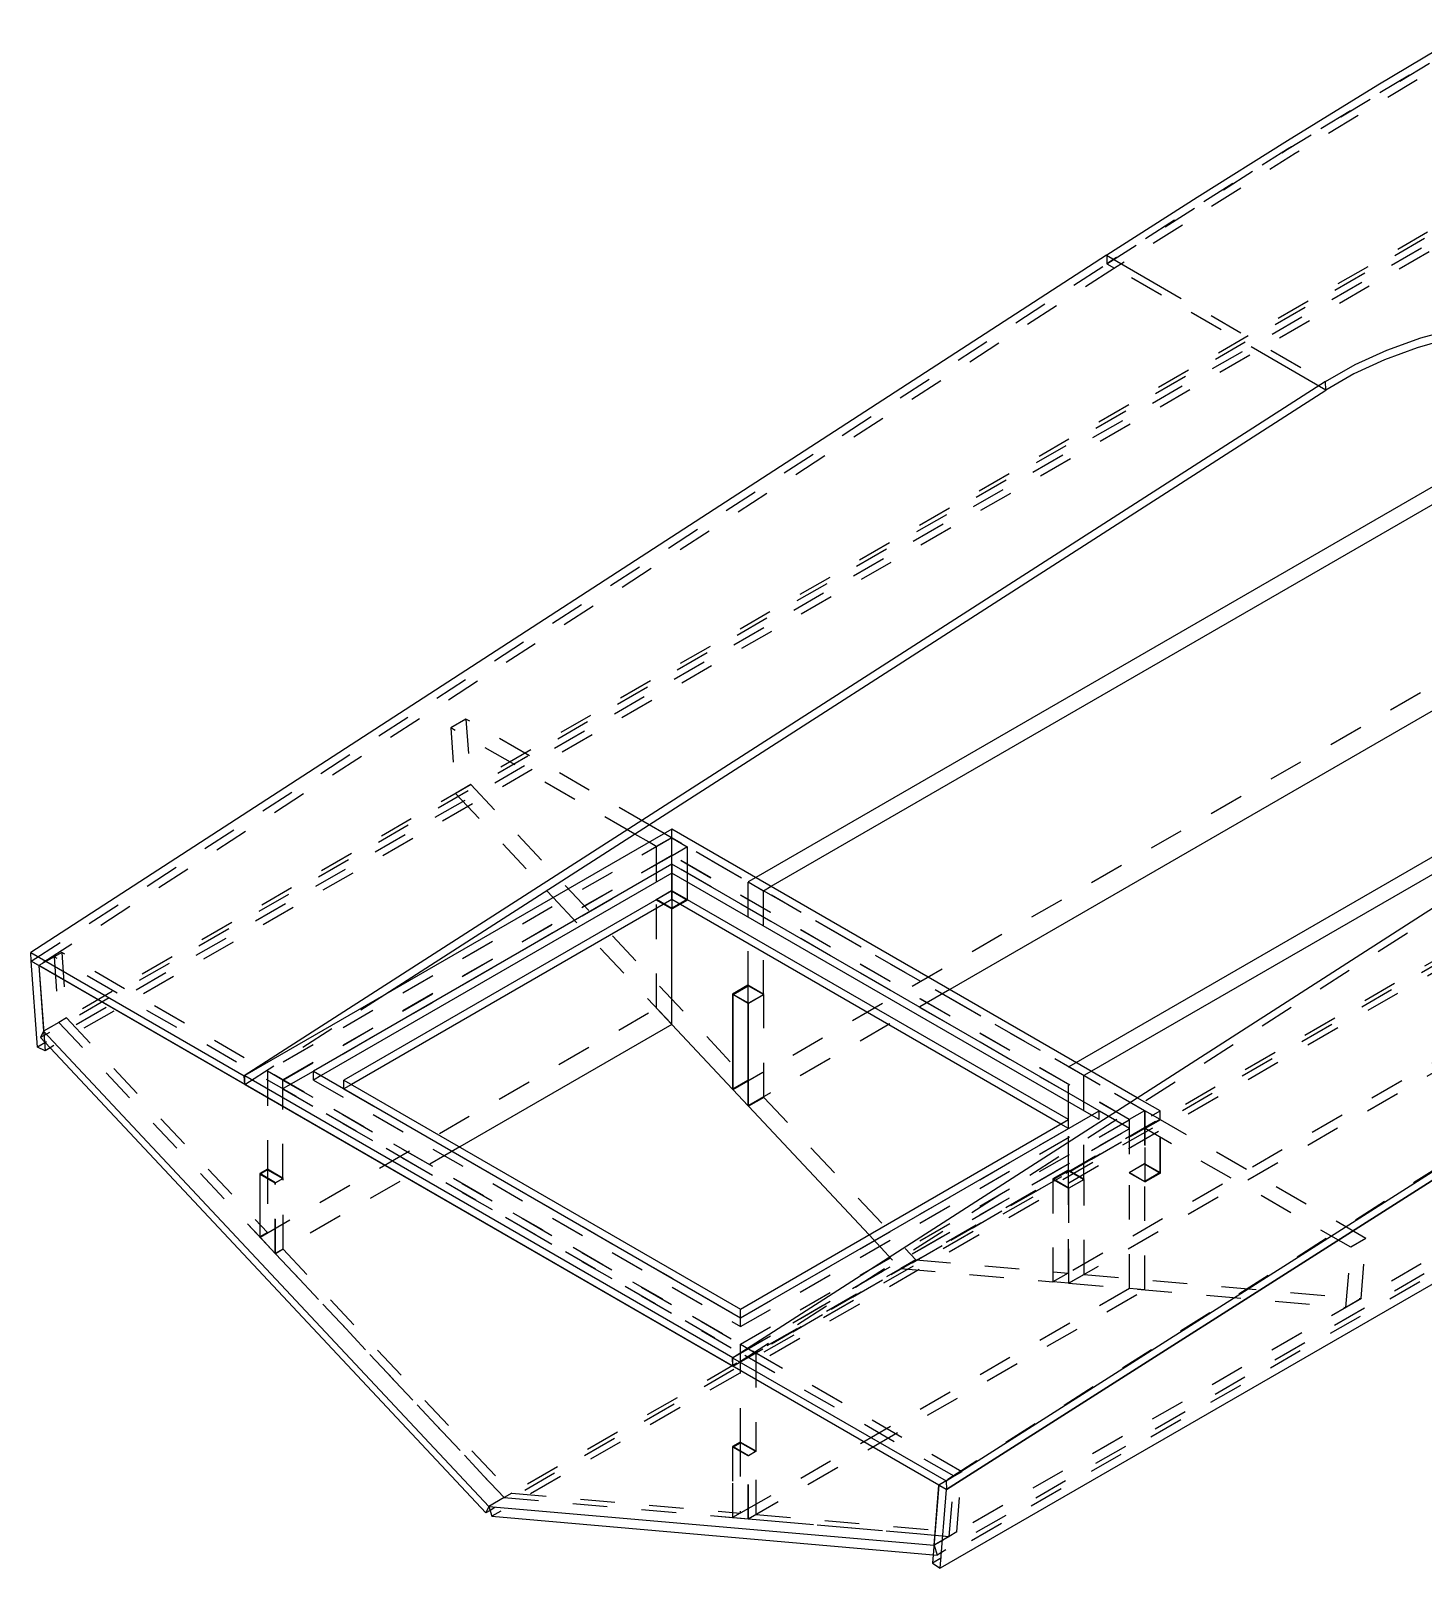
# Model space of a CAD drawing. Extents: x 2.69 to 12.63, y 2.43 to 8.24.
# Drawn here: x 2.688 to 6.722, y 2.432 to 6.887 of the extents above; entities that cross this region are included whole.
import ezdxf

# ---------------------------------------------------------------- set-up
doc = ezdxf.new("R2010")
doc.units = 0
doc.linetypes.add('HIDDEN', pattern=[0.075, 0.05, -0.025])
doc.linetypes.add('PHANTOM', pattern=[0.5, 0.25, -0.05, 0.05, -0.05, 0.05, -0.05])
doc.layers.get('0').update_dxf_attribs({"linetype": 'CONTINUOUS'})

msp = doc.modelspace()

# ---------------------------------------------------------------- linework, layer by layer
at = {"color": 9, "linetype": 'HIDDEN'}
for p, q in [((6.8993, 6.3845), (2.7164, 3.9698)), ((6.908, 6.403), (2.7251, 3.9883)), ((6.8901, 6.3569), (2.7072, 3.9421)), ((6.9121, 6.3464), (2.7441, 3.9402)), ((2.6892, 4.1911), (5.8055, 6.2117)), ((2.6892, 4.1911), (5.8055, 6.2117)), ((5.8277, 6.1989), (2.7113, 4.1783)), ((4.7221, 3.8191), (7.6371, 5.502)), ((8.1893, 5.0076), (4.0185, 2.5999)), ((8.2065, 4.9976), (4.0236, 2.5829)), ((8.1979, 5.0261), (4.0592, 2.6369)), ((8.1979, 5.0261), (4.0592, 2.6369)), ((7.8539, 5.0292), (4.7221, 3.0175)), ((8.5652, 4.9445), (5.6502, 3.2617)), ((9.4878, 4.9137), (5.3049, 2.499)), ((5.6944, 3.2579), (8.6094, 4.9407)), ((3.9488, 4.8926), (3.9046, 4.8671)), ((3.9046, 4.8671), (3.9184, 4.6771)), ((4.4375, 4.5595), (3.9046, 4.8671)), ((4.4793, 4.5864), (3.9488, 4.8926)), ((3.9488, 4.8926), (3.9626, 4.7026)), ((9.4836, 4.8619), (5.3007, 2.4472)), ((9.4964, 4.8853), (5.3135, 2.4705)), ((3.9626, 4.7026), (3.9184, 4.6771)), ((3.9626, 4.7026), (4.7654, 3.8456)), ((3.9184, 4.6771), (4.1822, 4.3955)), ((8.4658, 4.6759), (5.3186, 2.6731)), ((4.5453, 4.5483), (3.3079, 3.8339)), ((4.5453, 4.5483), (3.3742, 3.8722)), ((4.5444, 4.5488), (4.5002, 4.5233)), ((4.5444, 4.5488), (4.5232, 4.561)), ((4.5444, 4.5488), (4.5444, 4.3947)), ((4.5453, 4.5483), (4.5453, 4.5738)), ((5.9595, 3.7319), (4.5453, 4.5483)), ((4.5453, 4.5483), (4.5895, 4.5228)), ((4.5453, 4.4972), (4.5453, 4.5483)), ((3.4184, 3.8467), (4.5895, 4.5228)), ((4.5002, 4.5233), (4.479, 4.5355)), ((4.5002, 4.5233), (4.5002, 4.3691)), ((4.5904, 4.5222), (4.5462, 4.4967)), ((4.5895, 4.5228), (4.5895, 4.3697)), ((5.9144, 3.7579), (4.5904, 4.5222)), ((4.5904, 4.3681), (4.5904, 4.5222)), ((4.5453, 4.4972), (3.4184, 3.8467)), ((4.5453, 4.4717), (3.4184, 3.8212)), ((5.8711, 3.7319), (4.5453, 4.4972)), ((4.5453, 4.4717), (4.5453, 4.4972)), ((5.8711, 3.7063), (4.5453, 4.4717)), ((4.5462, 4.3692), (4.5462, 4.4967)), ((5.8703, 3.7324), (4.5462, 4.4967)), ((4.5453, 4.3952), (4.5453, 4.4462)), ((4.7884, 4.4335), (4.7663, 4.4207)), ((4.7663, 4.1198), (4.7663, 4.4207)), ((4.7663, 4.4207), (4.8105, 4.3952)), ((4.2012, 4.3751), (4.5453, 4.0078)), ((4.5444, 4.3947), (4.5002, 4.3691)), ((4.5002, 4.3691), (4.5453, 4.3431)), ((4.5453, 4.3952), (4.5011, 4.3697)), ((4.5011, 4.055), (4.5011, 4.3697)), ((4.5453, 4.3441), (4.5011, 4.3697)), ((4.5444, 4.3947), (4.5904, 4.3681)), ((4.5895, 4.3697), (4.5453, 4.3952)), ((4.5895, 4.3697), (4.5462, 4.3447)), ((4.5904, 4.3681), (4.5462, 4.3426)), ((4.8105, 4.3952), (4.8326, 4.408)), ((4.8105, 4.0943), (4.8105, 4.3952)), ((2.7555, 4.2038), (2.7113, 4.1783)), ((2.7776, 4.2166), (2.7555, 4.2038)), ((5.3628, 2.6986), (2.7555, 4.2038)), ((2.7555, 4.2038), (2.7693, 4.0137)), ((5.3628, 2.6986), (2.7555, 4.2038)), ((2.7555, 4.2038), (2.7693, 4.0137)), ((5.3849, 2.7114), (2.7776, 4.2166)), ((2.7776, 4.2166), (2.7914, 4.0265)), ((4.7654, 4.1213), (4.7212, 4.0958)), ((4.723, 4.0948), (4.7663, 4.1198)), ((4.8114, 4.0948), (4.7654, 4.1213)), ((4.7654, 4.1213), (4.7654, 3.8456)), ((4.8105, 4.0943), (4.7663, 4.1198)), ((5.3503, 4.1091), (4.7672, 3.7725)), ((3.3079, 3.8339), (3.7001, 4.0859)), ((3.3521, 3.3917), (4.5011, 4.055)), ((4.5011, 4.055), (4.5453, 4.0078)), ((4.8114, 4.0948), (4.7672, 4.0693)), ((4.7672, 4.0693), (4.8105, 4.0943)), ((4.8114, 3.7965), (4.8114, 4.0948)), ((2.7693, 4.0137), (2.7251, 3.9882)), ((2.7914, 4.0265), (2.7693, 4.0137)), ((2.7693, 4.0137), (4.0592, 2.6369)), ((2.7693, 4.0137), (3.3512, 3.3926)), ((2.7914, 4.0265), (3.3733, 3.4054)), ((5.6944, 3.8849), (5.7165, 3.8977)), ((5.6944, 3.7319), (5.6944, 3.8849)), ((5.7386, 3.8594), (5.6944, 3.8849)), ((3.4184, 3.8467), (3.3742, 3.8722)), ((3.3742, 3.8722), (3.3742, 3.5869)), ((3.4184, 3.8212), (3.4184, 3.8467)), ((3.4184, 3.8467), (4.7442, 3.0813)), ((3.4184, 3.5614), (3.4184, 3.8467)), ((3.5067, 3.8467), (3.5067, 3.8722)), ((3.5288, 3.8594), (3.5067, 3.8467)), ((3.5067, 3.8467), (4.7442, 3.1323)), ((3.5951, 3.8212), (3.5951, 3.8467)), ((3.6172, 3.8339), (3.5951, 3.8212)), ((4.7654, 3.8456), (4.7221, 3.8206)), ((5.7607, 3.8722), (5.7386, 3.8594)), ((5.7386, 3.5585), (5.7386, 3.8594)), ((3.4184, 3.8212), (4.7442, 3.0558)), ((3.5951, 3.8212), (4.7442, 3.1578)), ((4.8114, 3.7965), (4.7672, 3.771)), ((4.8114, 3.7965), (5.2524, 3.3257)), ((5.9595, 3.7574), (5.8935, 3.7955)), ((4.7221, 3.043), (5.9595, 3.7574)), ((4.7442, 3.0813), (5.9153, 3.7574)), ((5.7827, 3.7319), (5.7606, 3.7446)), ((5.7827, 3.7319), (5.7827, 3.7574)), ((5.9144, 3.7579), (5.8703, 3.7324)), ((5.9144, 3.7579), (5.9144, 3.6038)), ((5.9595, 3.7319), (5.9153, 3.7574)), ((5.9153, 3.7574), (5.9153, 3.6043)), ((5.9595, 3.7319), (5.9595, 3.7574)), ((4.7221, 3.0175), (5.9595, 3.7319)), ((4.7442, 3.0813), (5.8711, 3.7319)), ((4.7442, 3.1323), (5.7827, 3.7319)), ((4.7442, 3.0558), (5.8711, 3.7063)), ((4.7442, 3.1578), (5.6944, 3.7063)), ((5.9595, 3.7319), (4.7884, 3.0558)), ((5.6944, 3.7063), (5.6723, 3.7191)), ((5.6944, 3.7063), (5.6944, 3.7319)), ((5.6944, 3.584), (5.6944, 3.7063)), ((5.8703, 3.7324), (5.8703, 3.5782)), ((5.8711, 3.7063), (5.8711, 3.7319)), ((5.9604, 3.7314), (5.9162, 3.7058)), ((5.9162, 3.5517), (5.9162, 3.7058)), ((6.5119, 3.362), (5.9162, 3.7058)), ((5.9595, 3.5788), (5.9595, 3.7319)), ((6.5561, 3.3875), (5.9604, 3.7314)), ((5.9604, 3.5772), (5.9604, 3.7314)), ((3.9306, 3.653), (3.3963, 3.3445)), ((3.3733, 3.5884), (3.3512, 3.5757)), ((3.3971, 3.5492), (3.3512, 3.5757)), ((3.3512, 3.5757), (3.3512, 3.3926)), ((3.3742, 3.5869), (3.3521, 3.5742)), ((3.3521, 3.5742), (3.3963, 3.5486)), ((3.3521, 3.3917), (3.3521, 3.5742)), ((3.4192, 3.5619), (3.3733, 3.5884)), ((3.3733, 3.5884), (3.3733, 3.4054)), ((3.3742, 3.5869), (3.4184, 3.5614)), ((5.6935, 3.5856), (5.6493, 3.5601)), ((5.6502, 3.5585), (5.6944, 3.584)), ((5.7394, 3.559), (5.6935, 3.5856)), ((5.6935, 3.5856), (5.6935, 3.2873)), ((5.6944, 3.584), (5.7386, 3.5585)), ((5.9144, 3.6038), (5.8703, 3.5782)), ((5.8703, 3.5782), (5.9162, 3.5517)), ((5.9153, 3.6043), (5.8711, 3.5788)), ((5.8711, 3.2425), (5.8711, 3.5788)), ((5.8711, 3.5788), (5.9153, 3.5532)), ((5.9144, 3.6038), (5.9604, 3.5772)), ((5.9153, 3.6043), (5.9595, 3.5788)), ((5.9595, 3.5788), (5.9153, 3.5532)), ((5.9604, 3.5772), (5.9162, 3.5517)), ((3.3963, 3.5486), (3.4184, 3.5614)), ((3.3963, 3.3445), (3.3963, 3.5486)), ((3.4192, 3.5619), (3.3971, 3.5492)), ((3.3971, 3.3436), (3.3971, 3.5492)), ((3.4192, 3.3563), (3.4192, 3.5619)), ((5.6952, 3.5335), (5.6493, 3.5601)), ((5.6493, 3.5601), (5.6493, 3.2618)), ((5.6502, 3.5585), (5.6944, 3.533)), ((5.6502, 3.2617), (5.6502, 3.5585)), ((5.6944, 3.533), (5.7386, 3.5585)), ((5.6944, 3.533), (5.6944, 3.2579)), ((5.7394, 3.559), (5.6952, 3.5335)), ((5.6952, 3.2578), (5.6952, 3.5335)), ((5.7394, 3.2833), (5.7394, 3.559)), ((5.9153, 3.2386), (5.9153, 3.5532)), ((3.3733, 3.4054), (3.3512, 3.3926)), ((3.3963, 3.3445), (3.3521, 3.3917)), ((5.1164, 3.3982), (5.2082, 3.3002)), ((6.5561, 3.3875), (6.5119, 3.362)), ((6.5423, 3.2134), (6.5561, 3.3875)), ((3.4192, 3.3563), (3.3971, 3.3436)), ((3.3971, 3.3436), (4.0592, 2.6369)), ((3.4192, 3.3563), (4.0813, 2.6496)), ((6.4981, 3.1878), (6.5119, 3.362)), ((5.2524, 3.3257), (5.2082, 3.3002)), ((5.2082, 3.3002), (5.6493, 3.2618)), ((5.2524, 3.3257), (5.6935, 3.2873)), ((5.6935, 3.2873), (5.6493, 3.2618)), ((5.6944, 3.2579), (5.6502, 3.2617)), ((5.7394, 3.2833), (5.6952, 3.2578)), ((5.6952, 3.2578), (6.4981, 3.1878)), ((5.7394, 3.2833), (6.5423, 3.2134)), ((5.8711, 3.2425), (4.7221, 2.5791)), ((4.7663, 2.5753), (5.9153, 3.2386)), ((5.9153, 3.2386), (5.8711, 3.2425)), ((6.5423, 3.2134), (6.4981, 3.1878)), ((4.7442, 3.1578), (4.7442, 3.1833)), ((4.7442, 3.1323), (4.7442, 3.1578)), ((4.7442, 3.0558), (4.7442, 3.0813)), ((4.7442, 3.0813), (4.7884, 3.0558)), ((4.7442, 2.796), (4.7442, 3.0813)), ((4.7221, 3.0175), (4.7221, 3.043)), ((4.7221, 3.043), (4.7221, 3.043)), ((4.7884, 3.0558), (4.7884, 2.7705)), ((4.7433, 2.7976), (4.7212, 2.7848)), ((4.7672, 2.7583), (4.7212, 2.7848)), ((4.7212, 2.7848), (4.7212, 2.5792)), ((4.7221, 2.7833), (4.7442, 2.796)), ((4.7663, 2.7578), (4.7221, 2.7833)), ((4.7221, 2.5791), (4.7221, 2.7833)), ((4.7893, 2.771), (4.7433, 2.7976)), ((4.7433, 2.7976), (4.7433, 2.592)), ((4.7884, 2.7705), (4.7442, 2.796)), ((4.7884, 2.7705), (4.7663, 2.7578)), ((4.7893, 2.771), (4.7672, 2.7583)), ((4.7893, 2.588), (4.7893, 2.771)), ((4.7663, 2.5753), (4.7663, 2.7578)), ((4.7672, 2.5752), (4.7672, 2.7583)), ((5.3628, 2.6986), (5.3186, 2.6731)), ((5.349, 2.5245), (5.3628, 2.6986)), ((5.349, 2.5245), (5.3628, 2.6986)), ((5.3849, 2.7114), (5.3628, 2.6986)), ((5.3711, 2.5373), (5.3849, 2.7114)), ((4.0592, 2.6369), (4.015, 2.6114)), ((4.0813, 2.6496), (4.0592, 2.6369)), ((4.0592, 2.6369), (5.349, 2.5245)), ((4.0592, 2.6369), (4.7212, 2.5792)), ((4.0813, 2.6496), (4.7433, 2.592)), ((4.7433, 2.592), (4.7212, 2.5792)), ((4.7893, 2.588), (4.7672, 2.5752)), ((4.7893, 2.588), (5.3711, 2.5373)), ((4.7221, 2.5791), (4.7663, 2.5753)), ((4.7672, 2.5752), (5.349, 2.5245)), ((5.349, 2.5245), (5.3048, 2.499)), ((5.3711, 2.5373), (5.349, 2.5245))]:
    msp.add_line(p, q, dxfattribs=at)
at = {"color": 7, "linetype": 'CONTINUOUS'}
for p, q in [((5.8043, 6.2364), (2.6879, 4.2158)), ((5.8043, 6.2364), (5.8055, 6.2372)), ((7.5111, 6.0052), (4.7884, 4.4335)), ((4.8326, 4.408), (7.5746, 5.9909)), ((6.4384, 5.8703), (3.3066, 3.8587)), ((3.7001, 4.0859), (6.4396, 5.8456)), ((7.6813, 5.4548), (5.3503, 4.1091)), ((5.7165, 3.8977), (8.0652, 5.2536)), ((7.9791, 5.1529), (5.7607, 3.8722)), ((4.7208, 3.0423), (7.8526, 5.0539)), ((9.5056, 4.847), (5.3227, 2.4322)), ((5.3396, 2.6851), (8.4868, 4.6878)), ((5.3408, 2.6603), (8.488, 4.6631)), ((8.488, 4.6631), (5.3408, 2.6603)), ((4.5453, 4.5738), (3.3079, 3.8594)), ((4.479, 4.5355), (4.4375, 4.5595)), ((4.5232, 4.561), (4.4793, 4.5864)), ((5.8935, 3.7955), (4.5453, 4.5738)), ((4.5453, 4.4717), (3.5067, 3.8722)), ((5.7827, 3.7574), (4.5453, 4.4717)), ((4.5453, 4.4462), (4.5453, 4.4717)), ((4.5453, 4.4462), (3.5288, 3.8594)), ((5.7606, 3.7446), (4.5453, 4.4462)), ((4.5453, 4.3952), (3.5951, 3.8467)), ((4.5453, 4.3697), (3.6172, 3.8339)), ((4.1822, 4.3955), (4.2012, 4.3751)), ((5.6944, 3.7319), (4.5453, 4.3952)), ((4.5453, 4.3697), (4.5453, 4.3952)), ((5.6723, 3.7191), (4.5453, 4.3697)), ((4.5462, 4.3426), (4.5462, 4.3692)), ((4.5462, 4.3447), (4.5453, 4.3441)), ((4.5453, 4.0078), (4.5453, 4.3441)), ((4.5453, 4.3431), (4.5462, 4.3426)), ((2.6879, 4.2158), (3.3066, 3.8587)), ((2.6892, 4.1911), (2.6879, 4.2158)), ((2.7113, 4.1783), (2.6892, 4.1911)), ((2.7072, 3.9421), (2.6892, 4.1911)), ((3.3079, 3.8339), (2.6892, 4.1911)), ((5.3186, 2.6731), (2.7113, 4.1783)), ((2.7113, 4.1783), (2.7251, 3.9882)), ((2.7113, 4.1783), (2.7292, 3.9316)), ((4.7672, 4.0693), (4.7212, 4.0958)), ((4.7212, 4.0958), (4.7212, 3.8201)), ((4.7221, 4.0943), (4.723, 4.0948)), ((4.7663, 4.0688), (4.7221, 4.0943)), ((4.7221, 4.0943), (4.7221, 3.8191)), ((4.7663, 4.0688), (4.7672, 4.0693)), ((4.7663, 3.772), (4.7663, 4.0688)), ((4.7672, 3.771), (4.7672, 4.0693)), ((2.7251, 3.9883), (2.7164, 3.9698)), ((4.0063, 2.5929), (2.7164, 3.9698)), ((4.015, 2.6114), (2.7251, 3.9883)), ((2.7251, 3.9882), (4.015, 2.6114)), ((4.5453, 4.0078), (3.9306, 3.653)), ((4.5453, 4.0078), (4.7212, 3.8201)), ((2.7292, 3.9316), (2.7072, 3.9421)), ((2.7441, 3.9402), (2.7292, 3.9316)), ((3.3079, 3.8339), (3.3066, 3.8587)), ((3.3079, 3.8339), (3.3079, 3.8594)), ((3.3079, 3.8594), (4.7221, 3.043)), ((3.3079, 3.8339), (4.7221, 3.0175)), ((3.5067, 3.8722), (4.7442, 3.1578)), ((3.5951, 3.8467), (4.7442, 3.1833)), ((4.7221, 3.8206), (4.7212, 3.8201)), ((4.7221, 3.8191), (4.7663, 3.772)), ((4.7442, 3.1578), (5.7827, 3.7574)), ((4.7672, 3.7725), (4.7663, 3.772)), ((4.7672, 3.771), (5.1164, 3.3982)), ((4.7442, 3.1833), (5.6944, 3.7319)), ((4.7208, 3.0423), (5.3396, 2.6851)), ((4.7221, 3.0175), (4.7208, 3.0423)), ((5.3408, 2.6603), (4.7221, 3.0175)), ((5.3186, 2.6731), (5.3007, 2.4472)), ((5.3048, 2.499), (5.3186, 2.6731)), ((5.3186, 2.6731), (5.3408, 2.6603)), ((5.3396, 2.6851), (5.3408, 2.6603)), ((5.3227, 2.4322), (5.3408, 2.6603)), ((4.015, 2.6114), (4.0063, 2.5929)), ((4.0185, 2.5999), (4.0063, 2.5929)), ((4.015, 2.6114), (5.3048, 2.499)), ((4.015, 2.6114), (5.3049, 2.499)), ((4.015, 2.6114), (4.0236, 2.5829)), ((4.0236, 2.5829), (5.3135, 2.4705)), ((5.3049, 2.499), (5.3135, 2.4705)), ((5.3007, 2.4472), (5.3227, 2.4322))]:
    msp.add_line(p, q, dxfattribs=at)
at = {"color": 7, "linetype": 'PHANTOM'}
for p in [(5.8043, 6.2364), (6.4396, 5.8456)]:
    msp.add_line(p, (6.4384, 5.8703), dxfattribs=at)
at = {"color": 9, "linetype": 'PHANTOM'}
for p, q in [((5.8055, 6.2372), (5.8055, 6.2117)), ((5.8055, 6.2117), (5.8277, 6.1989)), ((6.4396, 5.8456), (5.8055, 6.2117))]:
    msp.add_line(p, q, dxfattribs=at)
at = {"color": 7, "linetype": 'CONTINUOUS', "flags": 128}
for points in [[(5.8055, 6.2372), (6.0669, 6.4048), (6.3287, 6.5689), (6.5909, 6.7296), (6.8535, 6.8867)], [(6.4384, 5.8703), (6.5247, 5.9199), (6.6164, 5.9617), (6.7151, 5.997), (6.8189, 6.0254)], [(8.1447, 5.4811), (8.1393, 5.533), (8.1198, 5.5987), (8.0882, 5.6622), (8.0446, 5.7229), (7.9895, 5.7803), (7.924, 5.8334), (7.8486, 5.8815), (7.7641, 5.9243), (7.6722, 5.961), (7.5735, 5.9912), (7.4692, 6.0146), (7.3612, 6.0308), (7.2504, 6.0394), (7.1379, 6.0404), (7.0259, 6.0338), (6.9154, 6.0195), (6.8075, 5.9976), (6.7042, 5.9685), (6.6094, 5.9335), (6.5207, 5.8923), (6.4396, 5.8456)]]:
    msp.add_lwpolyline(points, dxfattribs=at)
at = {"color": 9, "linetype": 'HIDDEN', "flags": 128}
for points in [[(5.8055, 6.2117), (6.3288, 6.5435), (6.8535, 6.8612)], [(6.8535, 6.8612), (6.5911, 6.7041), (6.3289, 6.5435), (6.067, 6.3794), (5.8055, 6.2117)], [(6.8757, 6.8484), (6.351, 6.5307), (5.8277, 6.1989)]]:
    msp.add_lwpolyline(points, dxfattribs=at)

doc.saveas('drawing.dxf')
